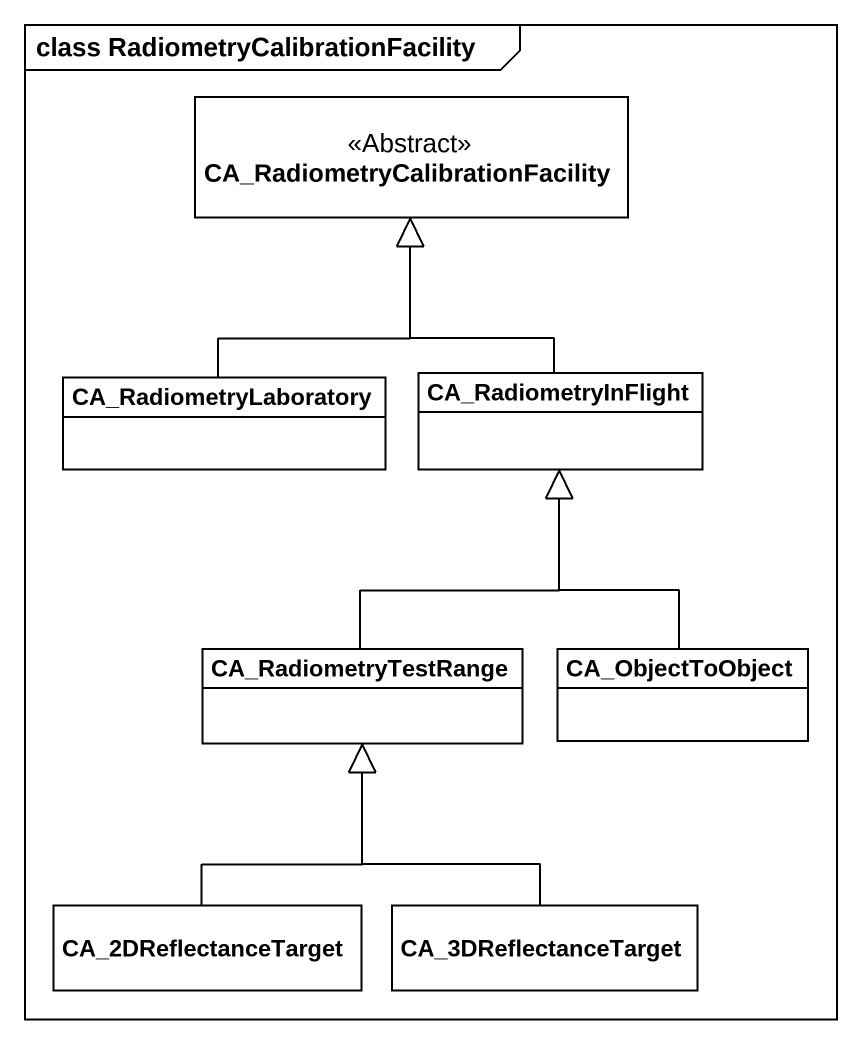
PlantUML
@startuml
mainframe class RadiometryCalibrationFacility
hide circle
hide empty members
class "CA_RadiometryCalibrationFacility" as CA_RadiometryCalibrationFaci <<Abstract>>
class CA_RadiometryLaboratory
class CA_RadiometryInFlight
class CA_RadiometryTestRange
class CA_ObjectToObject
class CA_2DReflectanceTarget
class CA_3DReflectanceTarget
CA_RadiometryLaboratory -up-|> CA_RadiometryCalibrationFaci
CA_RadiometryInFlight -up-|> CA_RadiometryCalibrationFaci
CA_RadiometryTestRange -up-|> CA_RadiometryInFlight
CA_ObjectToObject -up-|> CA_RadiometryInFlight
CA_2DReflectanceTarget -up-|> CA_RadiometryTestRange
CA_3DReflectanceTarget -up-|> CA_RadiometryTestRange
@enduml
